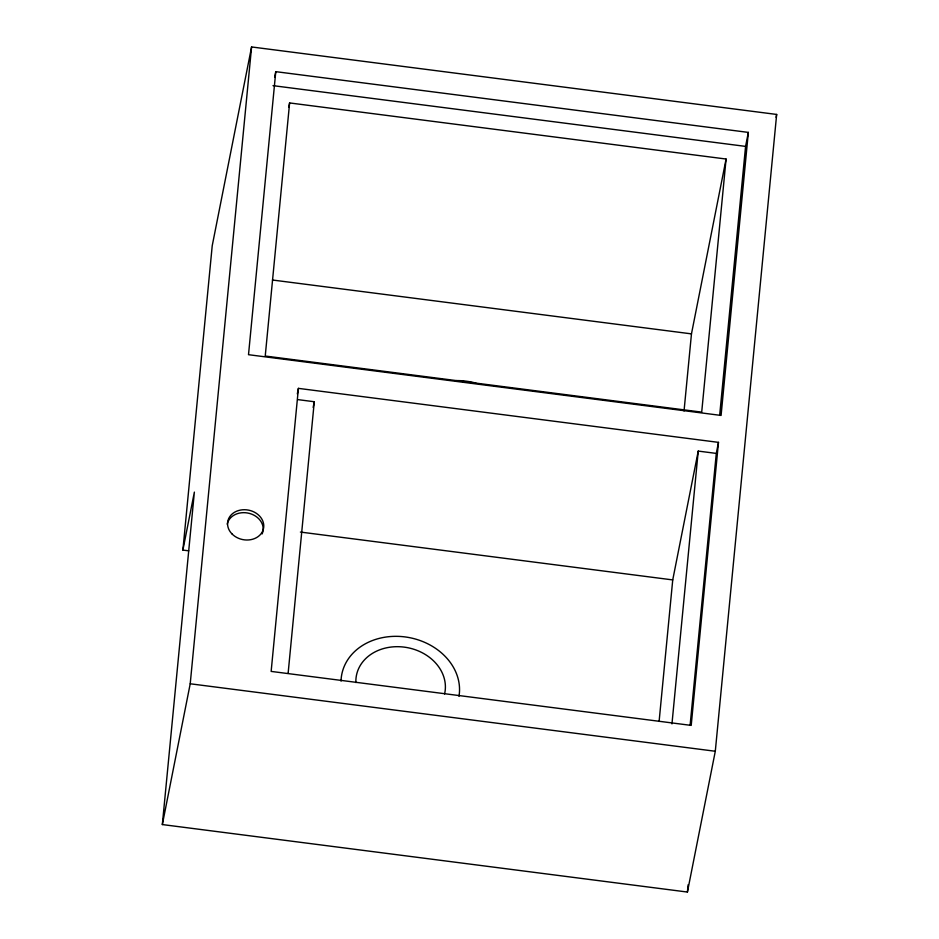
<?xml version="1.0" encoding="UTF-8"?>
<svg xmlns="http://www.w3.org/2000/svg" width="939" height="939" viewBox="0 0 939 939"><rect width="100%" height="100%" fill="white"/><g stroke="black" fill="none" stroke-linecap="round" stroke-linejoin="round"><path stroke-width="1.41" d="M182.894 550.078L212.226 245.713L251.582 46.95L776.659 114.441L715.295 751.259L687.418 892.05L162.341 824.559L194.373 492.106L182.894 550.078L188.716 550.829M162.341 824.559L190.218 683.78L251.582 46.95M275.773 71.657L248.506 354.696L721.082 415.437L748.348 132.399L275.773 71.657L274.669 77.256M289.611 102.938L265.232 356.034L701.703 412.127L726.082 159.031L289.611 102.938L288.766 107.234M298.414 388.37L271.148 671.408L691.21 725.401L718.476 442.363L298.414 388.37L297.323 393.899M288.144 673.099L314.283 401.739L297.616 399.591M684.038 410.965L691.468 333.873L726.082 159.031M659.108 721.434L672.735 579.915L698.24 451.084L716.293 453.408L718.476 442.363M671.96 723.91L698.24 451.084M719.708 414.827L745.578 146.39L748.348 132.399M690.153 724.767L716.293 453.408M687.418 892.05L688.123 884.761M313.145 407.467L314.283 401.739M776.084 117.293L776.659 114.441M273.003 85.649L745.578 146.39M272.451 280.01L691.468 333.873M300.41 532.061L672.735 579.915M190.218 683.78L715.295 751.259M456.319 380.588A59.627 49.133 11.2 0 1 475.932 383.112M355.881 682.571A45.049 37.126 11.2 0 1 404.204 647.124A45.049 37.126 11.2 0 1 444.581 693.968M341.033 681.151A59.627 49.133 11.2 0 1 405.002 636.912A59.627 49.133 11.2 0 1 458.983 696.315M227.226 524.197A18.217 15.012 11.2 0 1 249.633 513.469A18.217 15.012 11.2 0 1 262.145 533.927M231.886 533.81A18.217 15.012 11.2 0 0 262.732 530.981A18.217 15.012 11.2 0 0 242.391 509.807A18.217 15.012 11.2 0 0 231.886 533.81"/></g></svg>
